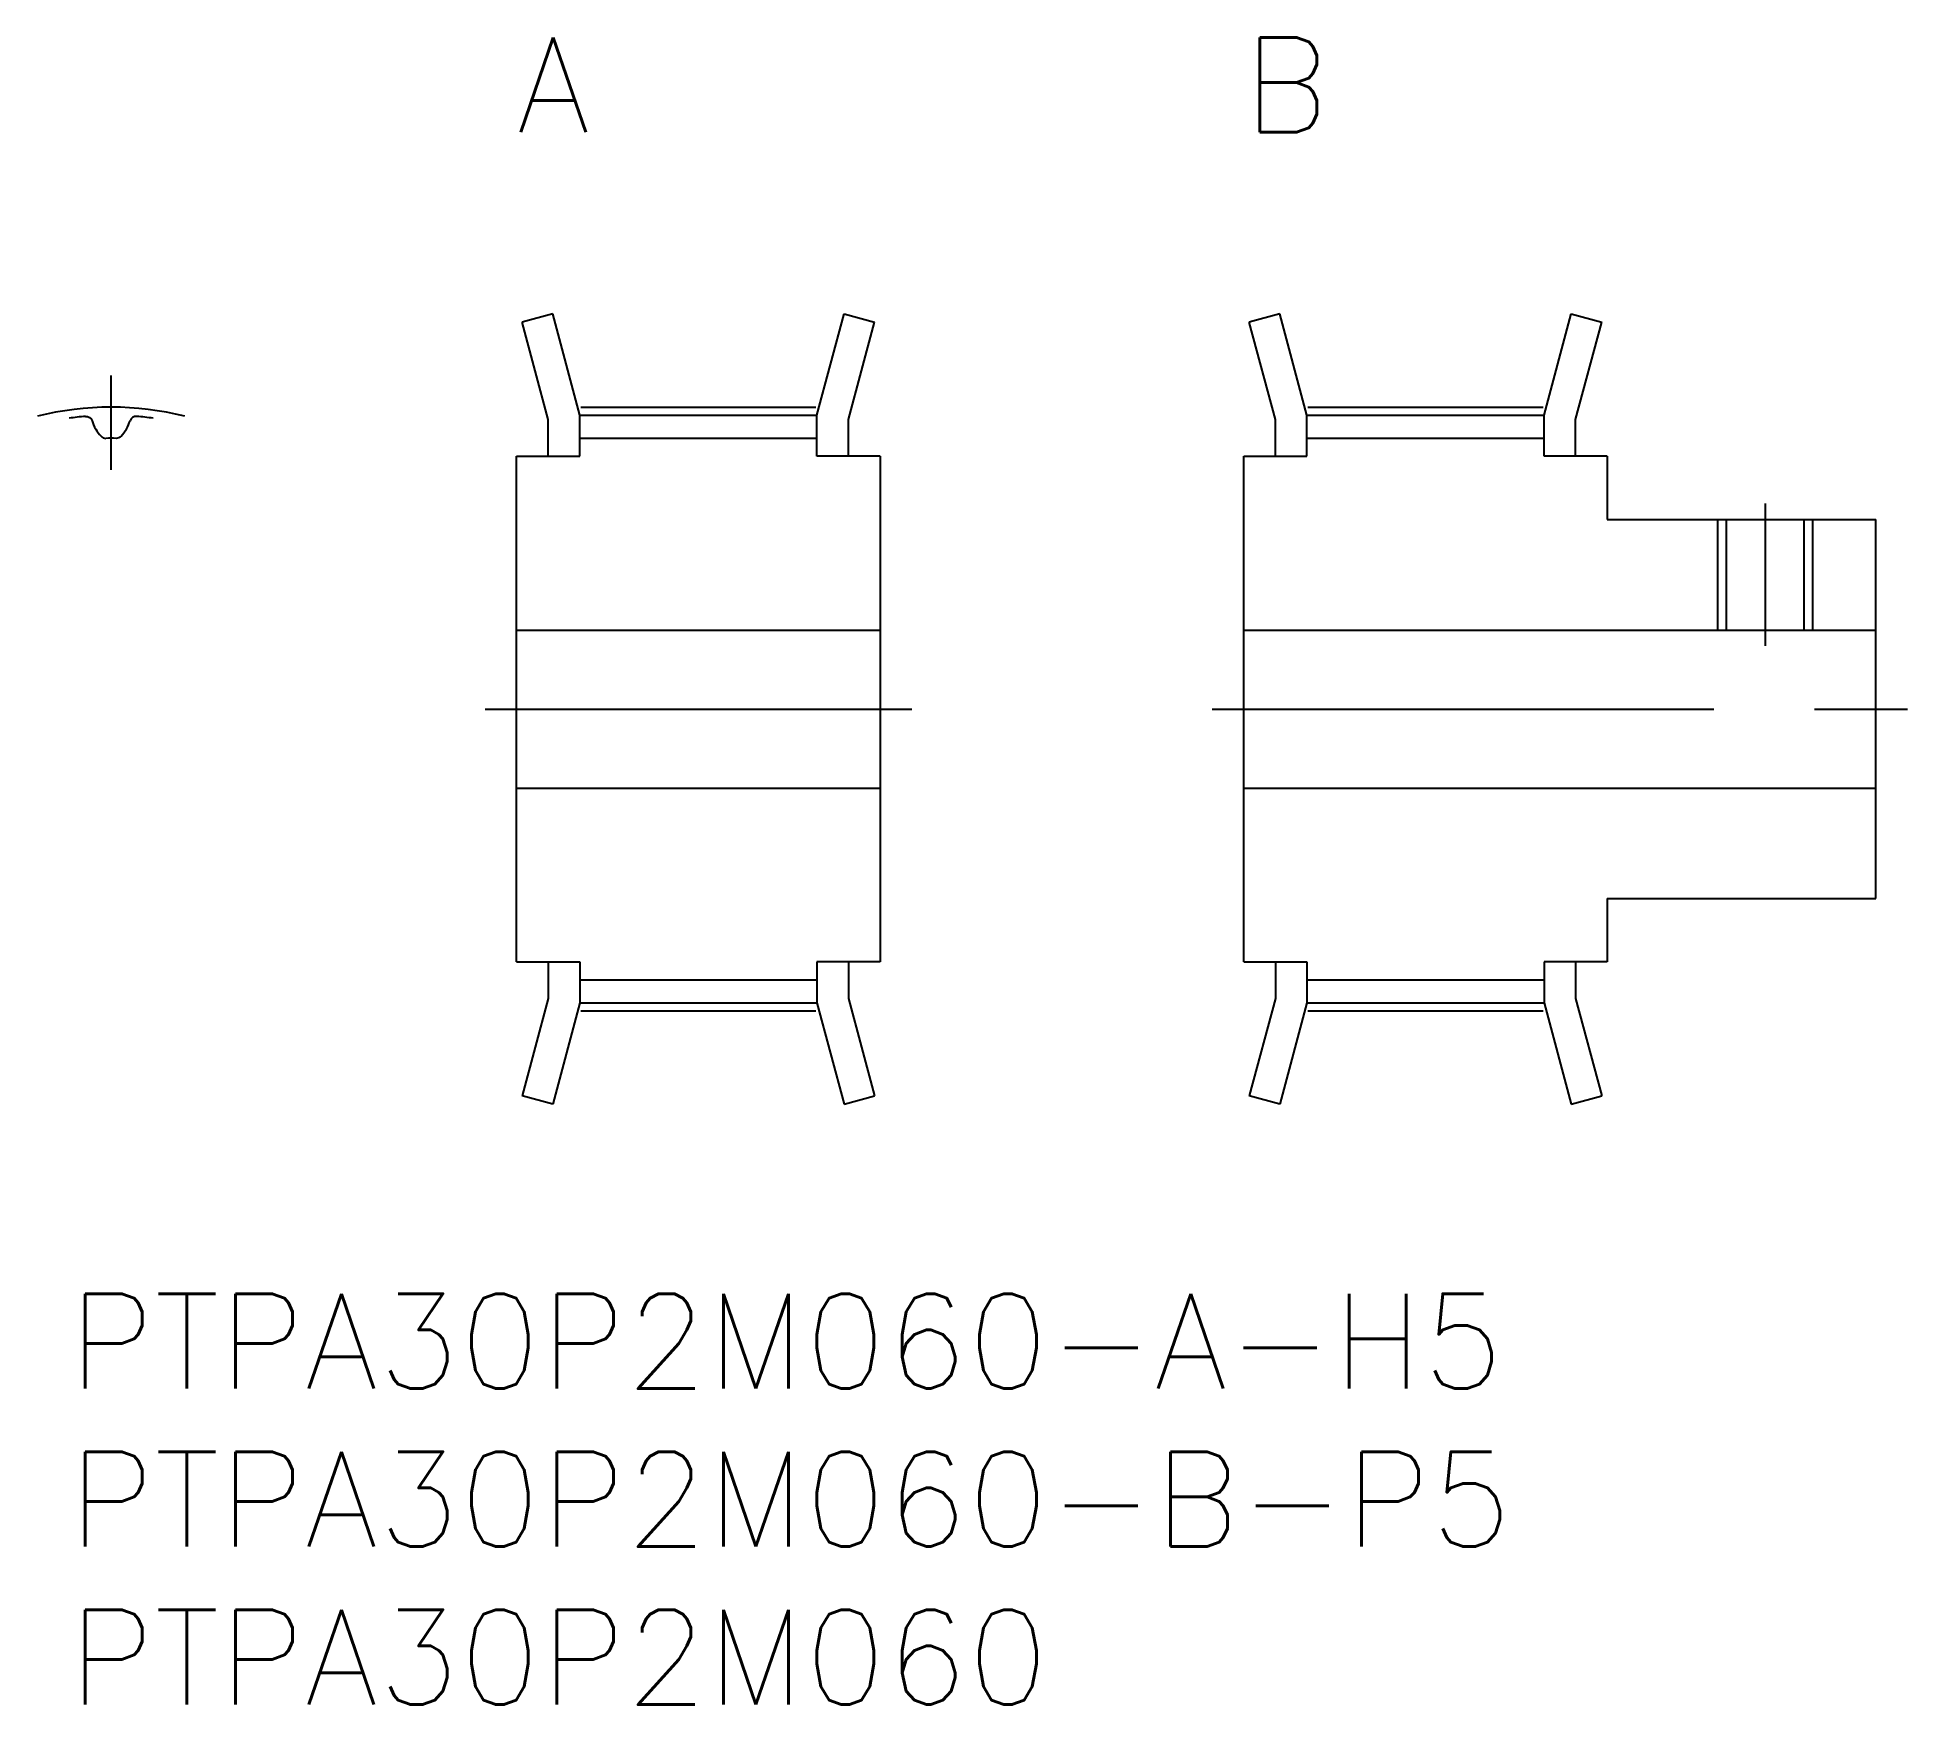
# Model space of a CAD drawing. Extents: x -1 to 58.2, y -13 to 39.7.
import ezdxf

# ---------------------------------------------------------------- set-up
doc = ezdxf.new("R2010")
doc.units = 0
doc.header["$LTSCALE"] = 0.5
doc.linetypes.add('CENTER', pattern=[50.8, 31.75, -6.35, 6.35, -6.35])
for name, color, linetype in [('MSM_CENTER', 1, 'CENTER'), ('MSM_CONTINUOUS', 7, 'CONTINUOUS'), ('MSM_NARROW', 5, 'CONTINUOUS'), ('MSM_PART_NUMBER', 7, 'CONTINUOUS')]:
    doc.layers.add(name, color=color, linetype=linetype)
doc.styles.get("Standard").update_dxf_attribs({"font": 'txt.shx', "height": 3, "bigfont": 'bigfont.shx'})

# ---------------------------------------------------------------- blocks, each defined once
blk = doc.blocks.new('*U105')
at = {"layer": 'MSM_PART_NUMBER'}
blk.add_text('PTPA30P2M060-A-H5', height=3, dxfattribs=at).set_placement((0, -3))
blk = doc.blocks.new('*U106')
at = {"layer": 'MSM_PART_NUMBER'}
blk.add_text('PTPA30P2M060-B-P5', height=3, dxfattribs=at).set_placement((0, -8))
blk = doc.blocks.new('*U107')
at = {"layer": 'MSM_PART_NUMBER'}
blk.add_text('PTPA30P2M060', height=3, dxfattribs=at).set_placement((0, -13))
blk = doc.blocks.new('*U108')
at = {"layer": 'MSM_PART_NUMBER'}
blk.add_text('A', height=3, dxfattribs=at).set_placement((14.16, 36.75))
blk = doc.blocks.new('*U109')
at = {"layer": 'MSM_PART_NUMBER'}
blk.add_text('B', height=3, dxfattribs=at).set_placement((37.16, 36.75))

msp = doc.modelspace()

# ---------------------------------------------------------------- linework, layer by layer
at = {"layer": 'MSM_CENTER'}
for p, q in [((1.33, 26.065), (1.33, 29.05)), ((16.192, 28.05), (23.628, 28.05)), ((39.192, 28.05), (46.628, 28.05)), ((53.66, 20.5), (53.66, 25)), ((13.16, 18.5), (26.66, 18.5)), ((36.16, 18.5), (58.16, 18.5)), ((16.192, 8.95), (23.628, 8.95)), ((39.192, 8.95), (46.628, 8.95))]:
    msp.add_line(p, q, dxfattribs=at)
msp.add_arc((1.33, 18.5), 9.55, 75.87849, 104.12151, dxfattribs=at)
at = {"layer": 'MSM_CONTINUOUS'}
for p, q in [((15.301, 31), (14.335, 30.741)), ((16.16, 27.795), (15.301, 31)), ((23.66, 27.795), (24.519, 31)), ((24.519, 31), (25.485, 30.741)), ((38.301, 31), (37.335, 30.741)), ((39.16, 27.795), (38.301, 31)), ((46.66, 27.795), (47.519, 31)), ((47.519, 31), (48.485, 30.741)), ((15.16, 27.663), (14.335, 30.741)), ((24.66, 27.663), (25.485, 30.741)), ((38.16, 27.663), (37.335, 30.741)), ((47.66, 27.663), (48.485, 30.741)), ((15.16, 26.5), (15.16, 27.663)), ((16.16, 27.795), (23.66, 27.795)), ((16.16, 26.5), (16.16, 27.795)), ((23.66, 26.5), (23.66, 27.795)), ((24.66, 26.5), (24.66, 27.663)), ((38.16, 26.5), (38.16, 27.663)), ((39.16, 27.795), (46.66, 27.795)), ((39.16, 26.5), (39.16, 27.795)), ((46.66, 26.5), (46.66, 27.795)), ((47.66, 26.5), (47.66, 27.663)), ((16.16, 27.065), (23.66, 27.065)), ((39.16, 27.065), (46.66, 27.065)), ((14.16, 10.5), (14.16, 26.5)), ((14.16, 26.5), (16.16, 26.5)), ((25.66, 26.5), (23.66, 26.5)), ((25.66, 26.5), (25.66, 10.5)), ((37.16, 10.5), (37.16, 26.5)), ((37.16, 26.5), (39.16, 26.5)), ((48.66, 26.5), (46.66, 26.5)), ((48.66, 26.5), (48.66, 24.5)), ((48.66, 24.5), (57.16, 24.5)), ((52.431, 21), (52.431, 24.5)), ((54.889, 21), (54.889, 24.5)), ((57.16, 12.5), (57.16, 24.5)), ((14.16, 21), (25.66, 21)), ((37.16, 21), (57.16, 21)), ((14.16, 16), (25.66, 16)), ((37.16, 16), (57.16, 16)), ((48.66, 12.5), (57.16, 12.5)), ((48.66, 12.5), (48.66, 10.5)), ((14.16, 10.5), (16.16, 10.5)), ((15.16, 10.5), (15.16, 9.337)), ((16.16, 10.5), (16.16, 9.205)), ((25.66, 10.5), (23.66, 10.5)), ((23.66, 10.5), (23.66, 9.205)), ((24.66, 10.5), (24.66, 9.337)), ((37.16, 10.5), (39.16, 10.5)), ((38.16, 10.5), (38.16, 9.337)), ((39.16, 10.5), (39.16, 9.205)), ((48.66, 10.5), (46.66, 10.5)), ((46.66, 10.5), (46.66, 9.205)), ((47.66, 10.5), (47.66, 9.337)), ((16.16, 9.935), (23.66, 9.935)), ((39.16, 9.935), (46.66, 9.935)), ((15.16, 9.337), (14.335, 6.259)), ((16.16, 9.205), (15.301, 6)), ((16.16, 9.205), (23.66, 9.205)), ((23.66, 9.205), (24.519, 6)), ((24.66, 9.337), (25.485, 6.259)), ((38.16, 9.337), (37.335, 6.259)), ((39.16, 9.205), (38.301, 6)), ((39.16, 9.205), (46.66, 9.205)), ((46.66, 9.205), (47.519, 6)), ((47.66, 9.337), (48.485, 6.259)), ((15.301, 6), (14.335, 6.259)), ((24.519, 6), (25.485, 6.259)), ((38.301, 6), (37.335, 6.259)), ((47.519, 6), (48.485, 6.259))]:
    msp.add_line(p, q, dxfattribs=at)
for centre, radius, start, end in [((1.33, 18.5), 9.295, 94.99685, 98.22656), ((1.995, 28.027), 1.33, 197.74772, 222.50097), ((0.665, 28.027), 1.33, 317.49903, 342.25228), ((2.122, 27.56), 0.2, 85.00315, 162.25228), ((1.33, 18.5), 9.295, 81.77344, 85.00315), ((1.162, 27.263), 0.2, 222.50097, 271.09899), ((1.33, 18.5), 8.565, 88.90101, 91.09899)]:
    msp.add_arc(centre, radius, start, end, dxfattribs=at)
at = {"layer": 'MSM_CONTINUOUS', "extrusion": (0, 0, -1)}
for centre, start, end in [((-0.538, 27.56), 85.00315, 162.25228), ((-1.498, 27.263), 222.50097, 271.09899)]:
    msp.add_arc(centre, 0.2, start, end, dxfattribs=at)
at = {"layer": 'MSM_NARROW'}
for p, q in [((52.16, 21), (52.16, 24.5)), ((55.16, 21), (55.16, 24.5))]:
    msp.add_line(p, q, dxfattribs=at)

# ---------------------------------------------------------------- block references
at = {"layer": 'MSM_CONTINUOUS'}
for name in ['*U108', '*U109', '*U105', '*U106', '*U107']:
    msp.add_blockref(name, (0, 0), dxfattribs=at)

doc.saveas('drawing.dxf')
